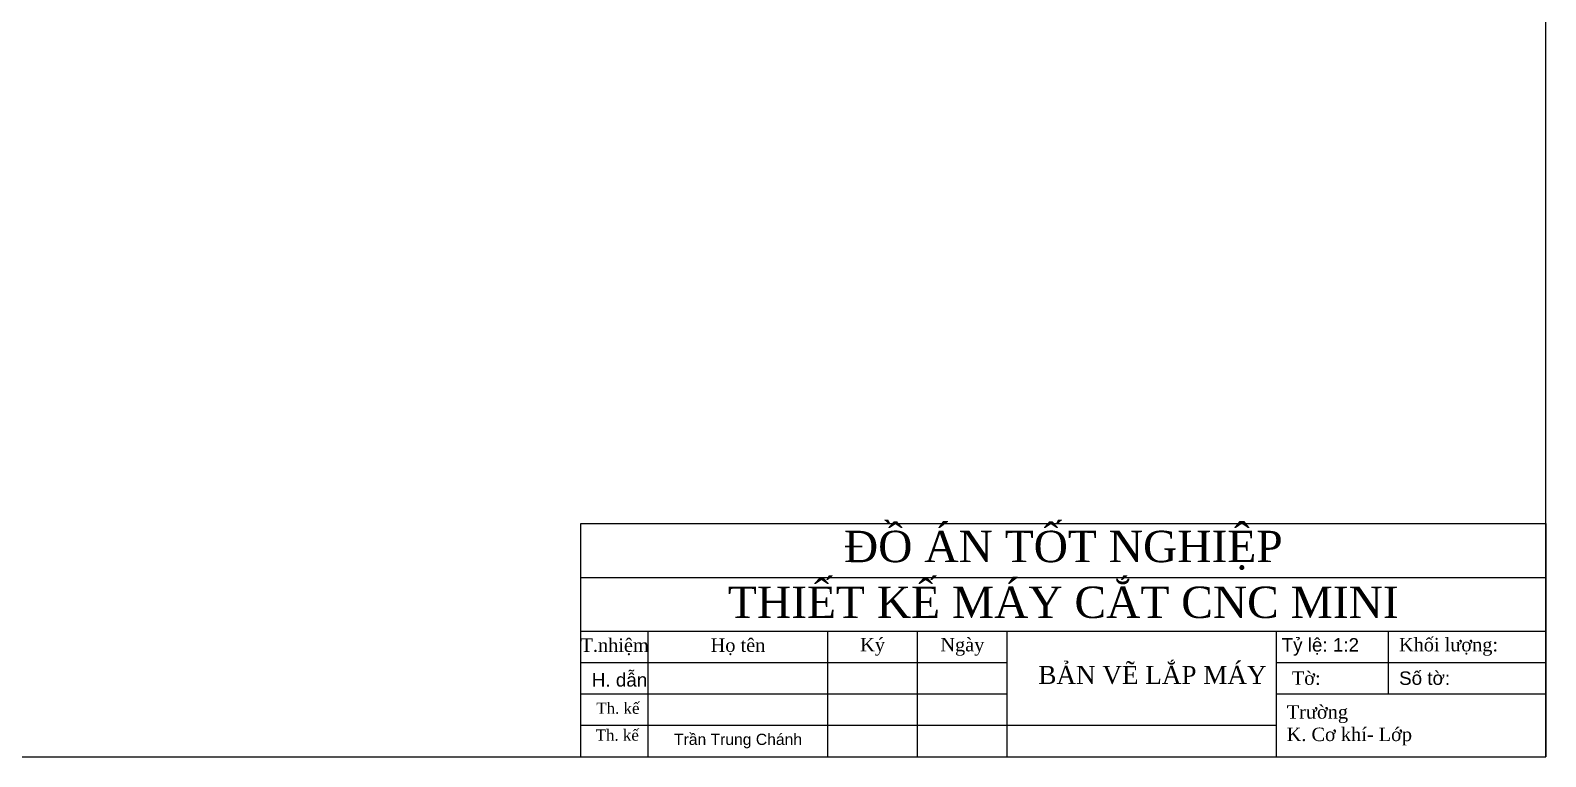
# Model space of a CAD drawing. Header units: inches. Extents: x -8900 to -5053, y -1814 to -15.
# Drawn here: x -8048.2 to -7710.5, y -856.1 to -694.2 of the extents above; entities that cross this region are included whole.
import ezdxf

# ---------------------------------------------------------------- set-up
doc = ezdxf.new("R2010")
doc.units = ezdxf.units.IN
doc.header["$LTSCALE"] = 2
doc.header["$MEASUREMENT"] = 0
doc.styles.add('DAT', font='times.ttf', dxfattribs={"height": 6})
doc.styles.add('dat7', font='times.ttf', dxfattribs={"height": 7})
doc.styles.get("Standard").update_dxf_attribs({"font": 'arial.ttf', "height": 2.5})

msp = doc.modelspace()

# ---------------------------------------------------------------- linework, layer by layer
at = {"color": 7, "linetype": 'Continuous'}
for p, q in [((-7710.51, -856.14), (-7710.51, -15.14)), ((-7925.51, -856.14), (-7925.51, -804.14)), ((-7925.51, -804.14), (-7710.51, -804.14)), ((-7710.51, -804.14), (-7710.51, -856.14)), ((-7925.51, -816.14), (-7710.51, -816.14)), ((-7925.51, -828.14), (-7710.51, -828.14)), ((-7910.51, -856.14), (-7910.51, -828.14)), ((-7870.51, -856.14), (-7870.51, -828.14)), ((-7850.51, -856.14), (-7850.51, -828.14)), ((-7830.51, -856.14), (-7830.51, -828.14)), ((-7770.51, -856.14), (-7770.51, -828.14)), ((-7745.51, -842.14), (-7745.51, -828.14)), ((-7925.51, -835.14), (-7830.51, -835.14)), ((-7770.51, -835.14), (-7710.51, -835.14)), ((-7925.51, -842.14), (-7830.51, -842.14)), ((-7770.51, -842.14), (-7710.51, -842.14)), ((-7925.51, -849.14), (-7770.51, -849.14)), ((-8899.51, -856.14), (-7710.51, -856.14)), ((-7925.51, -856.14), (-7710.51, -856.14))]:
    msp.add_line(p, q, dxfattribs=at)

# ---------------------------------------------------------------- texts
for s, insert, char_height, width, attachment_point, style in [('ĐỒ ÁN TỐT NGHIỆP', (-7818.01, -810.14), 7, 215, 5, 'dat7'), ('THIẾT KẾ MÁY CẮT CNC MINI', (-7818.01, -821.75), 7, 215, 5, 'dat7'), ('\\pt0;{\\H0.8511x;BẢN VẼ LẮP MÁY}', (-7823.57, -837.95), 4.7, 61.447, 4, 'DAT')]:
    msp.add_mtext(s, dxfattribs=dict(at, insert=insert, char_height=char_height, width=width, attachment_point=attachment_point, style=style))
for s, insert, char_height, width, attachment_point in [('{\\fTimes New Roman|b0|i0|c0|p18;T.nhiệm}', (-7918.01, -831.64), 3, 15, 5), ('{\\fTimes New Roman|b0|i0|c0|p18;Họ tên}', (-7890.51, -831.64), 3, 40, 5), ('{\\fTimes New Roman|b0|i0|c0|p18;Ký}', (-7860.51, -831.64), 3, 20, 5), ('{\\fTimes New Roman|b0|i0|c0|p18;Ngày}', (-7840.51, -831.64), 3, 20, 5), (' Tỷ lệ: 1:2', (-7770.51, -829.7), 3, 25, 1), (' {\\fTimes New Roman|b0|i0|c0|p18; Khối l\\fTimes New Roman|b0|i0|c163|p18;ư\\fTimes New Roman|b0|i0|c0|p18;ợng:}', (-7745.51, -831.64), 3, 35, 4), ('H. dẫn       {\\fArial|b0|i0|c238|p34;}', (-7923.08, -839.03), 3, 53.8937, 4), (' {\\fTimes New Roman|b0|i0|c0|p18;  Tờ:}', (-7770.51, -838.64), 3, 25, 4), ('  Số tờ: ', (-7745.51, -838.64), 3, 35, 4), ('{\\fTimes New Roman|b0|i0|c0|p18;Th. kế     \\H1.12X;}', (-7922.1, -845.35), 2.5, 53.9196, 4), (' {\\fTimes New Roman|b0|i0|c0|p18; Tr\\fTimes New Roman|b0|i0|c163|p18;ư\\fTimes New Roman|b0|i0|c0|p18;ờng \\fTimes New Roman|b0|i0|c238|p18;\\fTimes New Roman|b0|i0|c0|p18;\\P  K. C\\fTimes New Roman|b0|i0|c163|p18;ơ\\fTimes New Roman|b0|i0|c0|p18; khí- Lớp }', (-7770.51, -849.14), 3, 60, 4), ('{\\fTimes New Roman|b0|i0|c0|p18;Th. kế}', (-7917.42, -851.34), 2.5, 18.5, 5)]:
    msp.add_mtext(s, dxfattribs=dict(at, insert=insert, char_height=char_height, width=width, attachment_point=attachment_point))
at = {"color": 7, "linetype": 'Continuous', "insert": (-7890.51, -852.64), "char_height": 3, "attachment_point": 5}
msp.add_mtext_dynamic_manual_height_columns('{\\H0.8333x;Trần Trung Chánh}', width=40, gutter_width=15, heights=[0], dxfattribs=at)

doc.saveas('drawing.dxf')
